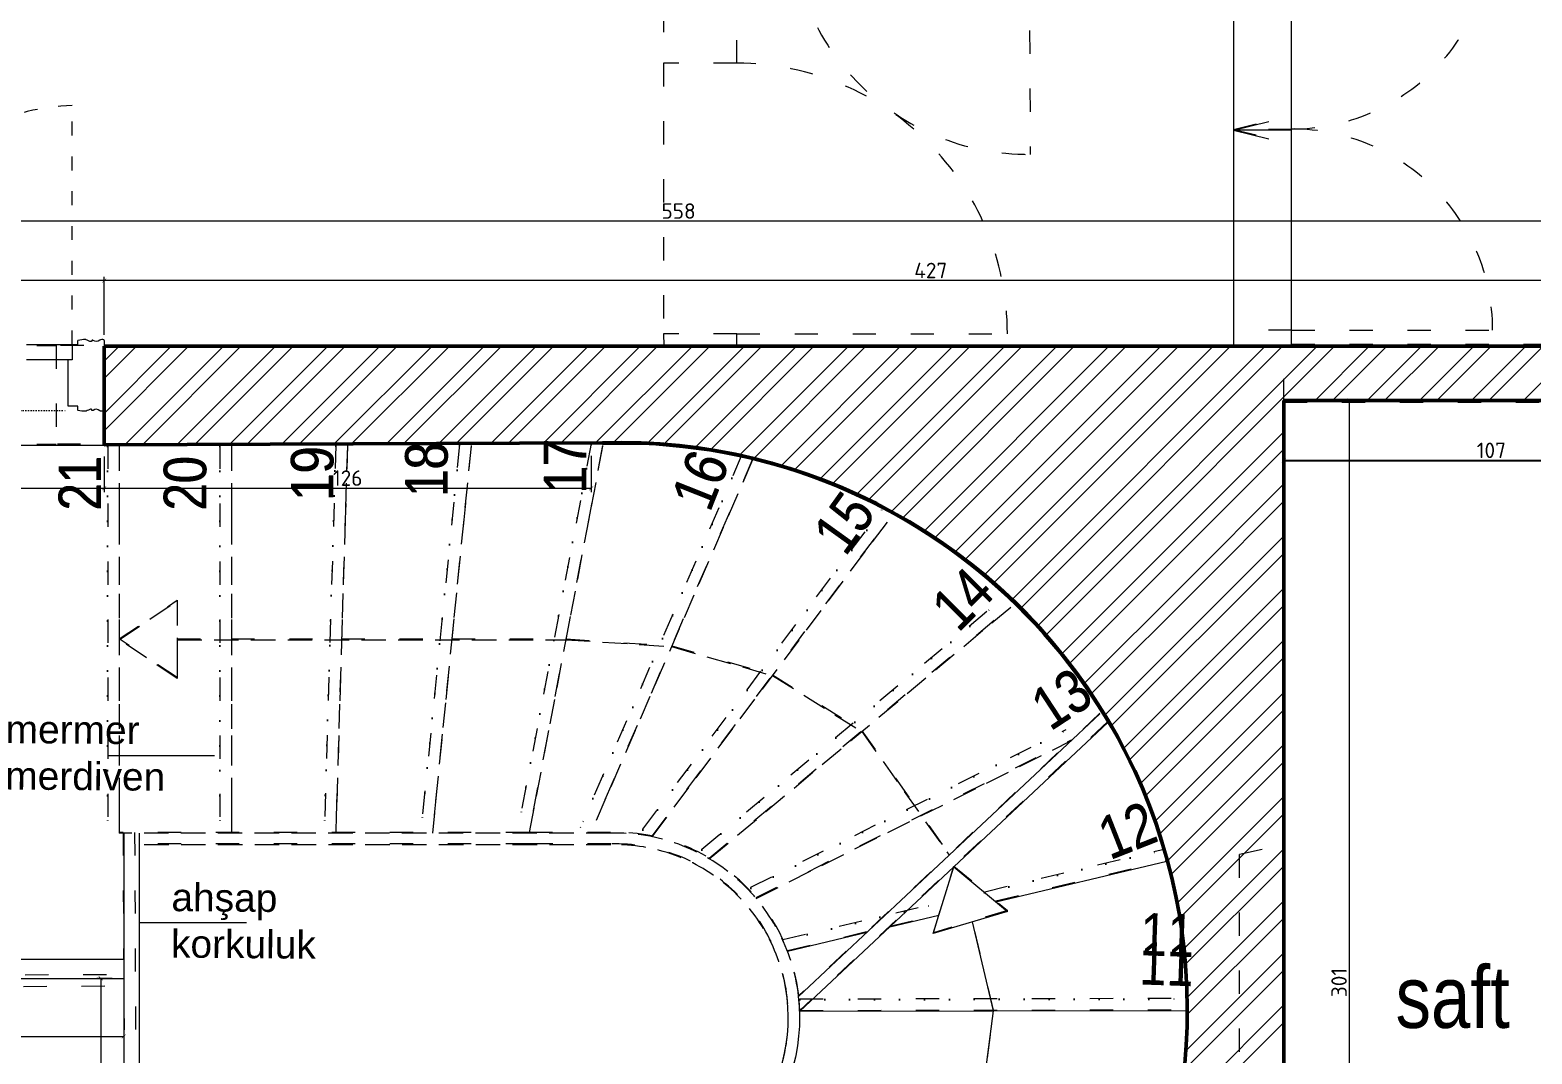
# Model space of a CAD drawing. Header units: inches. Extents: x -10121 to 9010, y 58067 to 62726.
# Drawn here: x 2399.9 to 2788.3, y 61537.9 to 61802.7 of the extents above; entities that cross this region are included whole.
import ezdxf

# ---------------------------------------------------------------- set-up
doc = ezdxf.new("R2010")
doc.units = ezdxf.units.IN
for name, pattern in [('ACAD_ISO03W100', [30, 12, -18]), ('DOT', [6.35, 0, -6.35]), ('HIDDEN', [9.525, 6.35, -3.175])]:
    doc.linetypes.add(name, pattern=pattern)
for name, color, linetype, lineweight in [('A-DUVAR 0.50', 40, 'Continuous', 50), ('A-KAPI A DOGR 0.13', 73, 'Continuous', 13), ('A-KAPI A DOGR 0.20', 46, 'Continuous', 20), ('A-KAPI NOKT', 35, 'DOT', 9), ('A-MERDİ 0.18', 24, 'Continuous', 18), ('A-YAZI 0.09', 41, 'Continuous', 9), ('Auto-Olcu', 33, 'Continuous', 15), ('Auto-Silik_Cizgiler', 47, 'Continuous', 9), ('Auto-SilikCizgiler', 251, 'Continuous', 9), ('IZLER', 62, 'DOT', 25), ('TEXT', 142, 'Continuous', 20)]:
    doc.layers.add(name, color=color, linetype=linetype, lineweight=lineweight)
doc.styles.add('1-20', font='isocpeur.ttf', dxfattribs={"height": 4})
doc.styles.get("Standard").update_dxf_attribs({"font": 'arial.ttf'})
doc.styles.add('STYLE1', font='technic_.ttf')
doc.dimstyles.new('ölçü 1_20', dxfattribs={"dimtxt": 4, "dimasz": 1, "dimexe": 1, "dimexo": 3, "dimtad": 1, "dimdec": 0, "dimtxsty": '1-20', "dimblk": 'ARCHTICK', "dimcen": 1.5, "dimclrd": 256, "dimclre": 256, "dimclrt": 256, "dimadec": 0, "dimazin": 0, "dimtfac": 1, "dimtdec": 0, "dimtmove": 0, "dimatfit": 3, "dimldrblk": 'ARCHTICK', "dimfxl": 1, "dimlwd": -1, "dimlwe": -1, "dimarcsym": 0})

# ---------------------------------------------------------------- blocks, each defined once
blk = doc.blocks.new('_ARCHTICK')
at = {"color": 0, "linetype": 'ByBlock', "const_width": 0.15}
blk.add_lwpolyline([(-0.5, -0.5), (0.5, 0.5)], dxfattribs=at)
blk = doc.blocks.new('*D431')
at = {"layer": 'Auto-Olcu', "ltscale": 5, "transparency": 16777216}
for p, q in [((2288.61, 61696.36), (2288.61, 61683.18)), ((2419.05, 61692.41), (2419.05, 61683.18)), ((2288.61, 61684.18), (2419.05, 61684.18))]:
    blk.add_line(p, q, dxfattribs=at)
at = {"layer": 'DEFPOINTS', "color": 0, "ltscale": 5, "transparency": 16777216}
for p in [(2288.61, 61699.36), (2419.05, 61695.41), (2419.05, 61684.18)]:
    blk.add_point(p, dxfattribs=at)
at = {"layer": 'Auto-Olcu', "ltscale": 5, "transparency": 16777216, "rotation": 180}
blk.add_blockref('_ARCHTICK', (2288.61, 61684.18), dxfattribs=at)
at = {"layer": 'Auto-Olcu', "ltscale": 5, "transparency": 16777216}
blk.add_blockref('_ARCHTICK', (2419.05, 61684.18), dxfattribs=at)
at = {"layer": 'Auto-Olcu', "ltscale": 5, "transparency": 16777216, "insert": (2353.83, 61686.81), "char_height": 4, "attachment_point": 5, "style": '1-20'}
blk.add_mtext('130', dxfattribs=at)
blk = doc.blocks.new('*D432')
at = {"layer": 'Auto-Olcu', "ltscale": 5, "transparency": 16777216}
for p, q in [((2419.05, 61692.41), (2419.05, 61683.18)), ((2544.97, 61692.59), (2544.97, 61683.18)), ((2419.05, 61684.18), (2544.97, 61684.18))]:
    blk.add_line(p, q, dxfattribs=at)
at = {"layer": 'DEFPOINTS', "color": 0, "ltscale": 5, "transparency": 16777216}
for p in [(2419.05, 61695.41), (2544.97, 61695.59), (2544.97, 61684.18)]:
    blk.add_point(p, dxfattribs=at)
at = {"layer": 'Auto-Olcu', "ltscale": 5, "transparency": 16777216, "rotation": 180}
blk.add_blockref('_ARCHTICK', (2419.05, 61684.18), dxfattribs=at)
at = {"layer": 'Auto-Olcu', "ltscale": 5, "transparency": 16777216}
blk.add_blockref('_ARCHTICK', (2544.97, 61684.18), dxfattribs=at)
at = {"layer": 'Auto-Olcu', "ltscale": 5, "transparency": 16777216, "insert": (2482.01, 61686.81), "char_height": 4, "attachment_point": 5, "style": '1-20'}
blk.add_mtext('126', dxfattribs=at)
blk = doc.blocks.new('*D439')
at = {"layer": 'Auto-Olcu', "ltscale": 5, "transparency": 16777216}
for p, q in [((2419.05, 61723.89), (2419.05, 61738.86)), ((2846.55, 61737.86), (2419.05, 61737.86)), ((2846.55, 61723.89), (2846.55, 61738.86))]:
    blk.add_line(p, q, dxfattribs=at)
at = {"layer": 'DEFPOINTS', "color": 0, "ltscale": 5, "transparency": 16777216}
for p in [(2419.05, 61737.86), (2419.05, 61720.89), (2846.55, 61720.89)]:
    blk.add_point(p, dxfattribs=at)
at = {"layer": 'Auto-Olcu', "ltscale": 5, "transparency": 16777216}
for p, rotation in [((2419.05, 61737.86), 180.0000000000039), ((2846.55, 61737.86), 3.836930773104541e-12)]:
    blk.add_blockref('_ARCHTICK', p, dxfattribs=dict(at, rotation=rotation))
at = {"layer": 'Auto-Olcu', "ltscale": 5, "transparency": 16777216, "insert": (2632.8, 61740.49), "char_height": 4, "attachment_point": 5, "style": '1-20'}
blk.add_mtext('427', dxfattribs=at)
blk = doc.blocks.new('*D440')
at = {"layer": 'Auto-Olcu', "ltscale": 5, "transparency": 16777216}
for p, q in [((2288.61, 61723.89), (2288.61, 61738.86)), ((2419.05, 61737.86), (2288.61, 61737.86)), ((2419.05, 61723.89), (2419.05, 61738.86))]:
    blk.add_line(p, q, dxfattribs=at)
at = {"layer": 'DEFPOINTS', "color": 0, "ltscale": 5, "transparency": 16777216}
for p in [(2288.61, 61737.86), (2288.61, 61720.89), (2419.05, 61720.89)]:
    blk.add_point(p, dxfattribs=at)
at = {"layer": 'Auto-Olcu', "ltscale": 5, "transparency": 16777216, "rotation": 180}
blk.add_blockref('_ARCHTICK', (2288.61, 61737.86), dxfattribs=at)
at = {"layer": 'Auto-Olcu', "ltscale": 5, "transparency": 16777216}
blk.add_blockref('_ARCHTICK', (2419.05, 61737.86), dxfattribs=at)
at = {"layer": 'Auto-Olcu', "ltscale": 5, "transparency": 16777216, "insert": (2353.83, 61740.49), "char_height": 4, "attachment_point": 5, "style": '1-20'}
blk.add_mtext('130', dxfattribs=at)
blk = doc.blocks.new('*D441')
at = {"layer": 'Auto-Olcu', "ltscale": 5, "transparency": 16777216}
for p, q in [((2288.61, 61723.89), (2288.61, 61754.23)), ((2846.55, 61753.23), (2288.61, 61753.23)), ((2846.55, 61723.89), (2846.55, 61754.23))]:
    blk.add_line(p, q, dxfattribs=at)
at = {"layer": 'DEFPOINTS', "color": 0, "ltscale": 5, "transparency": 16777216}
for p in [(2288.61, 61753.23), (2288.61, 61720.89), (2846.55, 61720.89)]:
    blk.add_point(p, dxfattribs=at)
at = {"layer": 'Auto-Olcu', "ltscale": 5, "transparency": 16777216}
for p, rotation in [((2288.61, 61753.23), 180.0000000000029), ((2846.55, 61753.23), 2.957634137601417e-12)]:
    blk.add_blockref('_ARCHTICK', p, dxfattribs=dict(at, rotation=rotation))
at = {"layer": 'Auto-Olcu', "ltscale": 5, "transparency": 16777216, "insert": (2567.58, 61755.85), "char_height": 4, "attachment_point": 5, "style": '1-20'}
blk.add_mtext('558', dxfattribs=at)
blk = doc.blocks.new('*D483')
at = {"layer": 'Auto-Olcu', "ltscale": 5, "transparency": 16777216}
for p, q in [((2727.1, 61706.89), (2742.03, 61706.89)), ((2741.03, 61706.89), (2741.03, 61405.89)), ((2727.1, 61405.89), (2742.03, 61405.89))]:
    blk.add_line(p, q, dxfattribs=at)
at = {"layer": 'DEFPOINTS', "color": 0, "ltscale": 5, "transparency": 16777216}
for p in [(2724.1, 61706.89), (2724.1, 61405.89), (2741.03, 61405.89)]:
    blk.add_point(p, dxfattribs=at)
at = {"layer": 'Auto-Olcu', "ltscale": 5, "transparency": 16777216}
for p, rotation in [((2741.03, 61706.89), 90), ((2741.03, 61405.89), 270)]:
    blk.add_blockref('_ARCHTICK', p, dxfattribs=dict(at, rotation=rotation))
at = {"layer": 'Auto-Olcu', "ltscale": 5, "transparency": 16777216, "insert": (2738.4, 61556.39), "char_height": 4, "attachment_point": 5, "rotation": 90, "style": '1-20'}
blk.add_mtext('301', dxfattribs=at)
blk = doc.blocks.new('*D497')
at = {"layer": 'Auto-Olcu', "ltscale": 5, "transparency": 16777216}
for p, q in [((2286.19, 61554.46), (2286.19, 61541.44)), ((2424.08, 61554.46), (2424.08, 61541.44)), ((2286.19, 61542.44), (2424.08, 61542.44))]:
    blk.add_line(p, q, dxfattribs=at)
at = {"layer": 'DEFPOINTS', "color": 0, "ltscale": 5, "transparency": 16777216}
for p in [(2286.19, 61557.46), (2424.08, 61557.46), (2424.08, 61542.44)]:
    blk.add_point(p, dxfattribs=at)
at = {"layer": 'Auto-Olcu', "ltscale": 5, "transparency": 16777216, "rotation": 180}
blk.add_blockref('_ARCHTICK', (2286.19, 61542.44), dxfattribs=at)
at = {"layer": 'Auto-Olcu', "ltscale": 5, "transparency": 16777216}
blk.add_blockref('_ARCHTICK', (2424.08, 61542.44), dxfattribs=at)
at = {"layer": 'Auto-Olcu', "ltscale": 5, "transparency": 16777216, "insert": (2355.13, 61545.06), "char_height": 4, "attachment_point": 5, "style": '1-20'}
blk.add_mtext('138', dxfattribs=at)
blk = doc.blocks.new('*D498')
at = {"layer": 'Auto-Olcu', "ltscale": 5, "transparency": 16777216}
for p, q in [((2421.08, 61557.46), (2417.14, 61557.46)), ((2418.14, 61557.46), (2418.14, 61399.54)), ((2421.08, 61399.54), (2417.14, 61399.54))]:
    blk.add_line(p, q, dxfattribs=at)
at = {"layer": 'DEFPOINTS', "color": 0, "ltscale": 5, "transparency": 16777216}
for p in [(2424.08, 61557.46), (2418.14, 61399.54), (2424.08, 61399.54)]:
    blk.add_point(p, dxfattribs=at)
at = {"layer": 'Auto-Olcu', "ltscale": 5, "transparency": 16777216}
for p, rotation in [((2418.14, 61557.46), 90), ((2418.14, 61399.54), 270)]:
    blk.add_blockref('_ARCHTICK', p, dxfattribs=dict(at, rotation=rotation))
at = {"layer": 'Auto-Olcu', "ltscale": 5, "transparency": 16777216, "insert": (2415.51, 61478.5), "char_height": 4, "attachment_point": 5, "rotation": 90, "style": '1-20'}
blk.add_mtext('158', dxfattribs=at)

msp = doc.modelspace()

# ---------------------------------------------------------------- linework, layer by layer
at = {"layer": 'A-DUVAR 0.50'}
for p, q in [((2419.05, 61695.41), (2419.05, 61720.89)), ((2419.05, 61720.89), (2846.55, 61720.89)), ((2831.46, 61706.89), (2724.1, 61706.89)), ((2724.1, 61706.89), (2724.1, 61405.89)), ((2547.92, 61695.93), (2419.05, 61695.41))]:
    msp.add_line(p, q, dxfattribs=at)
msp.add_arc((2552.58, 61549.43), 146.57, 268.5067, 91.8229, dxfattribs=at)
at = {"layer": 'A-KAPI A DOGR 0.13'}
msp.add_line((2398.94, 61721.38), (2412.25, 61721.38), dxfattribs=at)
msp.add_lwpolyline([(2410.75, 61721.38), (2410.75, 61717.38), (2398.94, 61717.38)], dxfattribs=at)
at = {"layer": 'A-KAPI A DOGR 0.20'}
for points in [[(2419.05, 61722.39, 0.441019), (2418.91, 61722.54, 0.237138), (2417.87, 61722.49, -0.374201), (2416.17, 61722.4, 0.132642), (2416.04, 61722.45), (2415.93, 61722.45, 0.41446), (2415.86, 61722.39, -0.383371), (2415.7, 61722.1, -0.155896), (2415.33, 61722.15, -0.0157), (2414.97, 61722.32, 0.035668), (2414.34, 61722.6, 0.075404), (2414.19, 61722.62, 0.050432), (2412.29, 61722.41, 0.285097), (2412.25, 61722.38)], [(2419.05, 61704.33, -0.441019), (2418.91, 61704.18, -0.237138), (2417.87, 61704.23, 0.374201), (2416.17, 61704.32, -0.132642), (2416.04, 61704.27), (2415.93, 61704.27, -0.41446), (2415.86, 61704.33, 0.383371), (2415.7, 61704.62, 0.155896), (2415.33, 61704.57, 0.0157), (2414.97, 61704.4, -0.035668), (2414.34, 61704.12, -0.075404), (2414.19, 61704.1, -0.050432), (2412.29, 61704.31, -0.285097), (2412.25, 61704.34)]]:
    msp.add_lwpolyline(points, format="xyb", dxfattribs=at)
for points in [[(2412.25, 61721.38), (2412.25, 61722.38)], [(2419.05, 61722.39), (2419.05, 61720.89)], [(2412.25, 61704.34), (2412.25, 61705.38), (2409.75, 61705.38), (2409.75, 61717.38)]]:
    msp.add_lwpolyline(points, dxfattribs=at)
at = {"layer": 'A-KAPI NOKT', "linetype": 'ACAD_ISO03W100', "ltscale": 0.3}
msp.add_line((2410.75, 61721.38), (2410.75, 61783.16), dxfattribs=at)
at = {"layer": 'A-KAPI NOKT', "ltscale": 0.09}
msp.add_lwpolyline([(2295.37, 61704.31), (2409.48, 61704.31)], dxfattribs=at)
at = {"layer": 'A-KAPI NOKT', "linetype": 'ACAD_ISO03W100', "ltscale": 0.3}
msp.add_arc((2412.81, 61724.14), 59.05, 92.0035, 182.6844, dxfattribs=at)
at = {"layer": 'A-MERDİ 0.18'}
for p, q in [((2711.08, 61832.64), (2711.08, 61720.89)), ((2726.1, 61720.89), (2726.1, 61832.73)), ((2711.08, 61776.76), (2720.27, 61779.01)), ((2726.1, 61776.81), (2711.08, 61776.76)), ((2711.08, 61776.76), (2720.27, 61774.57)), ((2424.08, 61595.03), (2424.08, 61399.54)), ((2428.08, 61595.03), (2428.08, 61399.54)), ((2286.19, 61562.46), (2424.08, 61562.46)), ((2286.19, 61557.46), (2424.08, 61557.46))]:
    msp.add_line(p, q, dxfattribs=at)
at = {"layer": 'A-MERDİ 0.18', "linetype": 'HIDDEN'}
for p, q in [((2550, 61595.03), (2422.92, 61595.03)), ((2550.04, 61592.03), (2426.9, 61592.03))]:
    msp.add_line(p, q, dxfattribs=at)
at = {"layer": 'A-MERDİ 0.18'}
for points in [[(2286.19, 61695.36), (2431.64, 61695.36)], [(2676.53, 61625.84), (2598.63, 61552.81)], [(2678.58, 61623.65), (2598.92, 61548.98)], [(2638.75, 61586.31), (2652.62, 61574.79), (2633.45, 61569.08), (2638.75, 61586.31)], [(2649.61, 61577.29), (2693.85, 61587.77)], [(2427.61, 61449.48), (2483.61, 61449.76), (2512.58, 61450.73), (2540.56, 61451.19), (2567.95, 61452.79), (2593.97, 61460.83), (2616.75, 61475.88), (2634.41, 61496.8), (2645.48, 61521.87), (2649.04, 61549.06), (2643.58, 61572.1)], [(2622.19, 61570.78), (2634.9, 61573.8)], [(2595.73, 61564.51), (2616.31, 61569.39)], [(2598.92, 61548.98), (2699.15, 61549.15)]]:
    msp.add_lwpolyline(points, dxfattribs=at)
at = {"layer": 'A-MERDİ 0.18', "linetype": 'HIDDEN'}
for points in [[(2422.92, 61695.03), (2422.92, 61595.03)], [(2451.92, 61695.03), (2451.92, 61595.03)], [(2481.92, 61695.03), (2478.92, 61595.03)], [(2513.92, 61695.03), (2503.92, 61595.03)], [(2547.92, 61695.03), (2528.92, 61595.03)], [(2586.7, 61691.5), (2544.85, 61595.03)], [(2560.72, 61594.08), (2623.05, 61677.4)], [(2422.92, 61645.03), (2437.92, 61655.03), (2437.92, 61635.03), (2422.92, 61645.03)], [(2575.51, 61588.37), (2654.42, 61654.24)], [(2437.92, 61645.03), (2538.42, 61645.03), (2565.77, 61643.26), (2591.88, 61635.74), (2614.96, 61621.31), (2637.58, 61589.33)], [(2587.63, 61578.14), (2669.18, 61618.94)]]:
    msp.add_lwpolyline(points, dxfattribs=at)
at = {"layer": 'A-MERDİ 0.18'}
for points in [[(2548.76, 61402.91), (2575.83, 61403.67, 0.90382), (2558.21, 61695.47), (2547.92, 61695.46)], [(2550, 61499.48, 0.456154), (2598.63, 61552.81, 0.432046)], [(2550.04, 61502.48, 0.456398), (2595.65, 61552.47, 0.456398)]]:
    msp.add_lwpolyline(points, format="xyb", dxfattribs=at)
at = {"layer": 'A-MERDİ 0.18', "linetype": 'HIDDEN'}
for points in [[(2598.63, 61552.81, 0.387459), (2550, 61595.03)], [(2595.65, 61552.47, 0.38769), (2550.04, 61592.03)]]:
    msp.add_lwpolyline(points, format="xyb", dxfattribs=at)
at = {"layer": 'A-YAZI 0.09'}
for p, q in [((2420.06, 61615.11), (2447.53, 61615.11)), ((2428.35, 61571.91), (2455.82, 61571.91))]:
    msp.add_line(p, q, dxfattribs=at)
at = {"layer": 'Auto-Silik_Cizgiler'}
for p, q in [((2419.05, 61717.01), (2422.93, 61720.89)), ((2419.05, 61712.52), (2427.42, 61720.89)), ((2419.05, 61703.54), (2436.39, 61720.88)), ((2419.05, 61699.05), (2440.88, 61720.88)), ((2424.41, 61695.43), (2449.86, 61720.88)), ((2428.92, 61695.45), (2454.35, 61720.88)), ((2437.94, 61695.49), (2463.33, 61720.88)), ((2442.45, 61695.5), (2467.82, 61720.87)), ((2451.46, 61695.54), (2476.79, 61720.87)), ((2455.97, 61695.56), (2481.28, 61720.87)), ((2464.99, 61695.59), (2490.26, 61720.87)), ((2469.49, 61695.61), (2494.75, 61720.87)), ((2478.51, 61695.65), (2503.73, 61720.86)), ((2483.02, 61695.66), (2508.22, 61720.86)), ((2492.03, 61695.7), (2517.19, 61720.86)), ((2496.54, 61695.72), (2521.68, 61720.86)), ((2505.56, 61695.75), (2530.66, 61720.86)), ((2510.07, 61695.77), (2535.15, 61720.86)), ((2519.08, 61695.81), (2544.13, 61720.85)), ((2523.59, 61695.83), (2548.62, 61720.85)), ((2532.61, 61695.86), (2557.59, 61720.85)), ((2537.11, 61695.88), (2562.08, 61720.85)), ((2546.13, 61695.91), (2571.06, 61720.85)), ((2550.64, 61695.93), (2575.55, 61720.84)), ((2559.53, 61695.84), (2584.53, 61720.84)), ((2563.75, 61695.58), (2589.02, 61720.84)), ((2571.88, 61694.73), (2597.99, 61720.84)), ((2575.8, 61694.15), (2602.48, 61720.84)), ((2583.36, 61692.74), (2611.46, 61720.83)), ((2587.02, 61691.9), (2615.95, 61720.83)), ((2594.1, 61690), (2624.93, 61720.83)), ((2597.53, 61688.94), (2629.42, 61720.83)), ((2604.19, 61686.62), (2638.39, 61720.83)), ((2607.42, 61685.36), (2642.88, 61720.83)), ((2613.69, 61682.66), (2651.86, 61720.82)), ((2616.74, 61681.21), (2656.35, 61720.82)), ((2622.67, 61678.16), (2665.33, 61720.82)), ((2625.55, 61676.55), (2669.82, 61720.82)), ((2631.15, 61673.17), (2678.79, 61720.82)), ((2633.87, 61671.4), (2683.28, 61720.81)), ((2639.15, 61667.71), (2692.26, 61720.81)), ((2641.72, 61665.78), (2696.75, 61720.81)), ((2646.71, 61661.79), (2705.73, 61720.81)), ((2649.13, 61659.72), (2710.22, 61720.81)), ((2658.41, 61660.02), (2719.19, 61720.8)), ((2662.9, 61660.02), (2723.68, 61720.8)), ((2671.88, 61660.02), (2732.66, 61720.8)), ((2676.37, 61660.02), (2737.15, 61720.8)), ((2732.22, 61706.89), (2746.13, 61720.8)), ((2736.71, 61706.89), (2750.62, 61720.79)), ((2745.69, 61706.89), (2759.59, 61720.79)), ((2750.18, 61706.89), (2764.08, 61720.79)), ((2759.16, 61706.89), (2773.06, 61720.79)), ((2763.65, 61706.89), (2777.55, 61720.79)), ((2772.63, 61706.89), (2786.53, 61720.78)), ((2777.12, 61706.89), (2791.02, 61720.78)), ((2786.1, 61706.89), (2799.99, 61720.78)), ((2685.35, 61660.02), (2724.1, 61698.77)), ((2689.84, 61660.02), (2724.1, 61694.28)), ((2698.82, 61660.02), (2724.1, 61685.3)), ((2703.31, 61660.02), (2724.1, 61680.81)), ((2712.29, 61660.02), (2724.1, 61671.83)), ((2679.5, 61622.74), (2724.1, 61667.34)), ((2653.82, 61655.43), (2658.41, 61660.02)), ((2656.09, 61653.21), (2662.9, 61660.02)), ((2660.49, 61648.63), (2671.88, 61660.02)), ((2662.61, 61646.26), (2676.37, 61660.02)), ((2666.72, 61641.39), (2685.35, 61660.02)), ((2668.7, 61638.88), (2689.84, 61660.02)), ((2672.5, 61633.7), (2698.82, 61660.02)), ((2674.33, 61631.04), (2703.31, 61660.02)), ((2677.83, 61625.56), (2712.29, 61660.02)), ((2682.68, 61616.94), (2724.1, 61658.36)), ((2684.19, 61613.96), (2724.1, 61653.87)), ((2687.02, 61607.81), (2724.1, 61644.89)), ((2688.35, 61604.65), (2724.1, 61640.4)), ((2690.82, 61598.14), (2724.1, 61631.42)), ((2691.96, 61594.79), (2724.1, 61626.93)), ((2694.02, 61587.87), (2724.1, 61617.95)), ((2694.95, 61584.3), (2724.1, 61613.45)), ((2696.55, 61576.93), (2724.1, 61604.47)), ((2697.23, 61573.11), (2724.1, 61599.98)), ((2698.3, 61565.21), (2724.1, 61591)), ((2698.69, 61561.1), (2724.1, 61586.51)), ((2699.12, 61552.56), (2724.1, 61577.53)), ((2699.15, 61548.09), (2724.1, 61573.04)), ((2698.76, 61538.73), (2724.1, 61564.06)), ((2698.32, 61533.79), (2724.1, 61559.57)), ((2696.81, 61523.3), (2724.1, 61550.59)), ((2695.67, 61517.68), (2724.1, 61546.1))]:
    msp.add_line(p, q, dxfattribs=at)
at = {"layer": 'Auto-SilikCizgiler', "color": 1, "linetype": 'ACAD_ISO03W100', "ltscale": 0.5, "true_color": 0xe60000}
for p, q in [((2658.17, 61832.51), (2658.54, 61770.51)), ((2711.1, 61832.83), (2711.1, 61721.08)), ((2726.12, 61721.08), (2726.12, 61832.92)), ((2582.63, 61794.08), (2563.66, 61794.08)), ((2563.66, 61794.08), (2563.66, 61724.08)), ((2711.1, 61776.96), (2720.29, 61779.2)), ((2726.12, 61777), (2711.1, 61776.96)), ((2711.1, 61776.96), (2720.29, 61774.77)), ((2582.63, 61724.08), (2563.72, 61724.08)), ((2582.63, 61721.08), (2582.63, 61724.08)), ((2726.12, 61725.08), (2778.12, 61725.08)), ((2296.63, 61721.08), (2406.63, 61721.08)), ((2726.12, 61721.08), (2582.63, 61721.08)), ((2724.12, 61706.46), (2724.12, 61721.08)), ((2724.12, 61592.08), (2724.12, 61706.46)), ((2547.94, 61695.55), (2406.63, 61695.55)), ((2712.62, 61589.62), (2724.12, 61592.08)), ((2712.62, 61493.47), (2712.62, 61589.62)), ((2724.12, 61592.08), (2724.12, 61492.15)), ((2248.63, 61557.66), (2424.09, 61558.53)), ((2233.2, 61554.58), (2424.11, 61555.53))]:
    msp.add_line(p, q, dxfattribs=at)
for points in [[(2563.51, 61973.08), (2563.66, 61794.08)], [(2582.63, 61794.08), (2582.63, 61832.08)], [(2563.72, 61724.08), (2563.73, 61721.08)], [(2582.63, 61724.08), (2652.63, 61724.08)], [(2563.73, 61721.08), (2406.63, 61721.08), (2406.63, 61695.55)], [(2726.12, 61721.46), (2846.48, 61721.46), (2846.48, 61707.08)], [(2724.12, 61706.46), (2831.48, 61706.46), (2831.48, 61408.4)], [(2296.63, 61695.55), (2406.63, 61695.55)], [(2419.94, 61695.22), (2419.94, 61595.22)], [(2422.94, 61695.22), (2422.94, 61595.22)], [(2448.94, 61695.22), (2448.94, 61595.22)], [(2451.94, 61695.22), (2451.94, 61595.22)], [(2478.94, 61695.31), (2475.94, 61595.22)], [(2481.94, 61695.22), (2478.94, 61595.22)], [(2510.95, 61695.52), (2500.95, 61595.52)], [(2513.94, 61695.22), (2503.94, 61595.22)], [(2544.99, 61695.78), (2525.99, 61595.78)], [(2547.94, 61695.22), (2528.94, 61595.22)], [(2583.97, 61692.88), (2542.12, 61596.41)], [(2586.72, 61691.69), (2544.87, 61595.22)], [(2558.34, 61596.07), (2620.67, 61679.39)], [(2560.74, 61594.27), (2623.07, 61677.6)], [(2573.61, 61590.87), (2652.52, 61656.74)], [(2575.53, 61588.57), (2654.44, 61654.44)], [(2437.94, 61645.22), (2451.94, 61645.22), (2480.44, 61645.22), (2508.94, 61645.22), (2538.44, 61645.22), (2565.8, 61643.45), (2591.91, 61635.93), (2614.99, 61621.5), (2637.6, 61589.52)], [(2676.56, 61626.03), (2598.65, 61553.01)], [(2586.31, 61581.02), (2667.86, 61621.82)], [(2678.61, 61623.84), (2598.94, 61549.17)], [(2587.65, 61578.34), (2669.2, 61619.13)], [(2528.94, 61595.22), (2422.94, 61595.22)], [(2528.94, 61592.22), (2426.92, 61592.22)], [(2646.75, 61579.88), (2693.18, 61590.89)], [(2649.64, 61577.48), (2693.88, 61587.97)], [(2594.56, 61567.51), (2635.95, 61577.32)], [(2622.21, 61570.98), (2634.92, 61573.99)], [(2427.64, 61449.68), (2483.64, 61449.96), (2512.6, 61450.92), (2540.58, 61451.39), (2567.97, 61452.98), (2593.99, 61461.02), (2616.77, 61476.08), (2634.43, 61496.99), (2645.5, 61522.06), (2649.06, 61549.26), (2643.6, 61572.29)], [(2595.75, 61564.7), (2616.34, 61569.58)], [(2598.94, 61552.17), (2699.17, 61552.34)], [(2598.94, 61549.17), (2699.17, 61549.34)]]:
    msp.add_lwpolyline(points, dxfattribs=at)
for points in [[(2726.12, 61725.08), (2711.1, 61725.08), (2711.1, 61721.08), (2726.12, 61721.08)], [(2422.94, 61645.22), (2437.94, 61655.22), (2437.94, 61635.22), (2422.94, 61645.22)], [(2638.78, 61586.51), (2652.64, 61574.98), (2633.47, 61569.28), (2638.78, 61586.51)]]:
    msp.add_lwpolyline(points, close=True, dxfattribs=at)
for points in [[(2548.78, 61403.1), (2575.85, 61403.87, 0.90382), (2558.23, 61695.67), (2547.94, 61695.66)], [(2423.91, 61595.2), (2424.37, 61502.16, 0.412752), (2426.87, 61499.68), (2532.39, 61499.68)], [(2426.91, 61595.22), (2427.36, 61504.47, 0.412752), (2429.16, 61502.68), (2532.39, 61502.68)], [(2598.65, 61553.01, 0.387459), (2550.02, 61595.22), (2528.94, 61595.22)], [(2595.67, 61552.66, 0.38769), (2550.06, 61592.22), (2528.94, 61592.22)], [(2532.39, 61499.68), (2550.02, 61499.68, 0.456154), (2598.65, 61553.01, 0.432046)], [(2532.39, 61502.68), (2550.06, 61502.68, 0.456398), (2595.67, 61552.66, 0.456398)]]:
    msp.add_lwpolyline(points, format="xyb", dxfattribs=at)
for centre, radius, start, end in [((2658.17, 61832.51), 62, 180.3936, 270.3343), ((2726.12, 61829.08), 52, 270, 0), ((2582.63, 61724.08), 70, 0, 90), ((2726.12, 61725.08), 52, 0, 90)]:
    msp.add_arc(centre, radius, start, end, dxfattribs=at)
at = {"layer": 'IZLER'}
for points in [[(2419.92, 61695.03), (2419.92, 61595.03)], [(2448.92, 61695.03), (2448.92, 61595.03)], [(2478.92, 61695.12), (2475.92, 61595.03)], [(2510.93, 61695.32), (2500.93, 61595.32)], [(2544.97, 61695.59), (2525.97, 61595.59)], [(2583.95, 61692.69), (2542.1, 61596.22)], [(2558.31, 61595.87), (2620.65, 61679.2)], [(2573.59, 61590.68), (2652.49, 61656.55)], [(2586.29, 61580.83), (2667.83, 61621.62)], [(2646.73, 61579.68), (2693.16, 61590.69)], [(2594.54, 61567.31), (2635.92, 61577.12)], [(2598.92, 61551.98), (2699.15, 61552.15)]]:
    msp.add_lwpolyline(points, dxfattribs=at)

# ---------------------------------------------------------------- texts
at = {"layer": 'A-YAZI 0.09', "char_height": 7.2, "width": 66.5594, "attachment_point": 1, "rotation": 359.5216}
for s, insert in [('mermer merdiven', (2393.59, 61625.51)), ('ahşap\\Pkorkuluk', (2436.46, 61582.06))]:
    msp.add_mtext(s, dxfattribs=dict(at, insert=insert))
at = {"layer": 'Auto-SilikCizgiler', "color": 1, "linetype": 'ACAD_ISO03W100', "ltscale": 0.5, "true_color": 0xe60000, "style": 'STYLE1'}
for s, rotation, p in [('19', 90, (2478.33, 61681.12)), ('18', 90, (2507.88, 61682.14)), ('17', 90, (2543.74, 61682.99)), ('21', 90, (2418.25, 61678.57)), ('20', 90, (2445.44, 61678.57)), ('16', 68.3357, (2575.71, 61677.89)), ('15', 54.3192, (2610.76, 61666.47)), ('14', 44.9853, (2639.94, 61646.83)), ('13', 33.2333, (2663.75, 61621.4)), ('12', 21.4793, (2679.13, 61588.15)), ('11', 357.9928, (2686.64, 61555.91))]:
    msp.add_text(s, height=11, rotation=rotation, dxfattribs=at).set_placement(p)
msp.add_text('saft', height=16, dxfattribs=at).set_placement((2753.01, 61544.66))
at = {"layer": 'TEXT', "style": 'STYLE1'}
for s, rotation, p in [('18', 90, (2507.86, 61681.95)), ('17', 90, (2543.72, 61682.8)), ('21', 90, (2418.23, 61678.37)), ('20', 90, (2445.42, 61678.37)), ('19', 90, (2478.31, 61680.92)), ('16', 68.3357, (2575.69, 61677.7)), ('15', 54.3192, (2610.74, 61666.28)), ('14', 44.9853, (2639.91, 61646.64)), ('13', 33.2333, (2663.73, 61621.2)), ('12', 21.4793, (2679.11, 61587.95)), ('11', 357.9928, (2686.8, 61563.46))]:
    msp.add_text(s, height=11, rotation=rotation, dxfattribs=at).set_placement(p)

# ---------------------------------------------------------------- dimensions: what is measured, and where the dimension line sits
at = {"layer": 'Auto-Olcu', "ltscale": 5}
for p1, p2, distance, picture, middle in [((2846.55, 61720.89), (2288.61, 61720.89), -32.34, '*D441', (2567.58, 61755.85)), ((2419.05, 61720.89), (2288.61, 61720.89), -16.97, '*D440', (2353.83, 61740.49)), ((2846.5454, 61720.888), (2419.0476, 61720.888), -16.9743, '*D439', (2632.7965, 61740.4873)), ((2724.1, 61706.89), (2724.1, 61405.89), 16.93, '*D483', (2738.4, 61556.39)), ((2286.19, 61557.46), (2424.08, 61557.46), -15.02, '*D497', (2355.13, 61545.06)), ((2424.08, 61557.46), (2424.08, 61399.54), -5.94, '*D498', (2415.51, 61478.5))]:
    dim = msp.add_aligned_dim(p1=p1, p2=p2, distance=distance, dimstyle='ölçü 1_20', dxfattribs=at)
    dim.commit()
    dim.dimension.update_dxf_attribs({"geometry": picture, "text_midpoint": middle})
msp.add_aligned_dim(p1=(2724.1, 61706.89), p2=(2831.46, 61706.89), distance=-15.53, dimstyle='ölçü 1_20', dxfattribs=at).render()
for base, p1, p2, picture, middle in [((2419.05, 61684.18), (2288.61, 61699.36), (2419.05, 61695.41), '*D431', (2353.83, 61686.81)), ((2544.97, 61684.18), (2419.05, 61695.41), (2544.97, 61695.59), '*D432', (2482.01, 61686.81))]:
    dim = msp.add_linear_dim(base=base, p1=p1, p2=p2, dimstyle='ölçü 1_20', dxfattribs=at)
    dim.commit()
    dim.dimension.update_dxf_attribs({"geometry": picture, "text_midpoint": middle})

doc.saveas('drawing.dxf')
